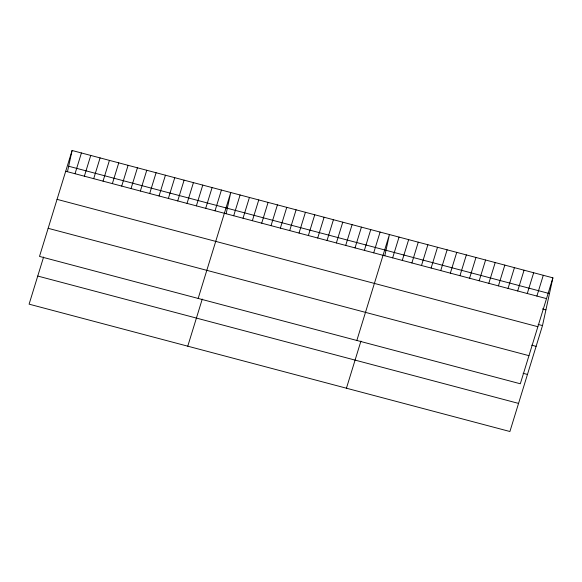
<?xml version="1.0" encoding="UTF-8"?>
<svg xmlns="http://www.w3.org/2000/svg" width="582" height="582" viewBox="0 0 582 582"><rect width="100%" height="100%" fill="white"/><g stroke="black" fill="none" stroke-linecap="round" stroke-linejoin="round"><path stroke-width="0.87" d="M67.483 171.654L72.095 150.491L552.9 277.84L542.497 325.585L509.905 431.509L29.1 304.16L43.599 257.026M226.143 213.681L230.756 192.518L198.171 298.442M384.811 255.709L389.423 234.546L356.839 340.47M72.095 150.491L39.503 256.415L520.315 383.771L552.9 277.84M75.034 173.727L81.422 152.964M84.368 176.193L90.756 155.43M93.702 178.667L100.089 157.904M103.036 181.14L109.423 160.377M112.37 183.614L118.757 162.851M121.703 186.087L128.091 165.324M131.037 188.561L137.425 167.798M140.371 191.027L146.759 170.264M149.705 193.5L156.092 172.738M159.039 195.974L165.426 175.211M168.373 198.447L174.76 177.685M177.706 200.921L184.094 180.158M187.04 203.387L193.428 182.624M196.374 205.861L202.762 185.098M205.701 208.334L212.095 187.571M215.034 210.808L221.422 190.045M187.768 346.181L202.267 299.053M233.702 215.755L240.09 194.985M243.036 218.221L249.423 197.458M252.37 220.694L258.757 199.932M261.704 223.168L268.091 202.405M271.037 225.641L277.425 204.879M280.371 228.115L286.759 207.352M289.705 230.581L296.093 209.818M299.039 233.055L305.426 212.292M308.373 235.528L314.76 214.765M317.707 238.002L324.094 217.239M327.04 240.475L333.428 219.712M336.374 242.949L342.762 222.178M345.701 245.415L352.095 224.652M355.035 247.888L361.422 227.126M364.368 250.362L370.756 229.599M373.702 252.835L380.09 232.073M346.435 388.209L360.935 341.081M392.654 257.855L399.041 237.092M402.271 260.401L408.659 239.638M411.889 262.948L418.276 242.185M421.499 265.494L427.886 244.731M431.117 268.04L437.504 247.277M440.734 270.586L447.122 249.823M450.352 273.133L456.739 252.37M459.969 275.679L466.357 254.916M469.579 278.232L475.974 257.47M479.197 280.779L485.584 260.016M488.815 283.325L495.202 262.562M498.432 285.871L504.82 265.108M508.05 288.417L514.437 267.655M517.667 290.964L524.055 270.201M527.277 293.51L533.665 272.747M536.895 296.056L543.282 275.293M68.661 166.241L549.466 293.597M65.701 171.254L546.513 298.61M542.431 308.904L545.931 309.828M538.124 324.421L542.497 325.585M57.058 199.357L537.87 326.713M531.737 345.191L536.109 346.348M48.153 228.311L528.958 355.667M523.094 373.295L527.459 374.452M37.743 276.05L518.555 403.406"/></g></svg>
